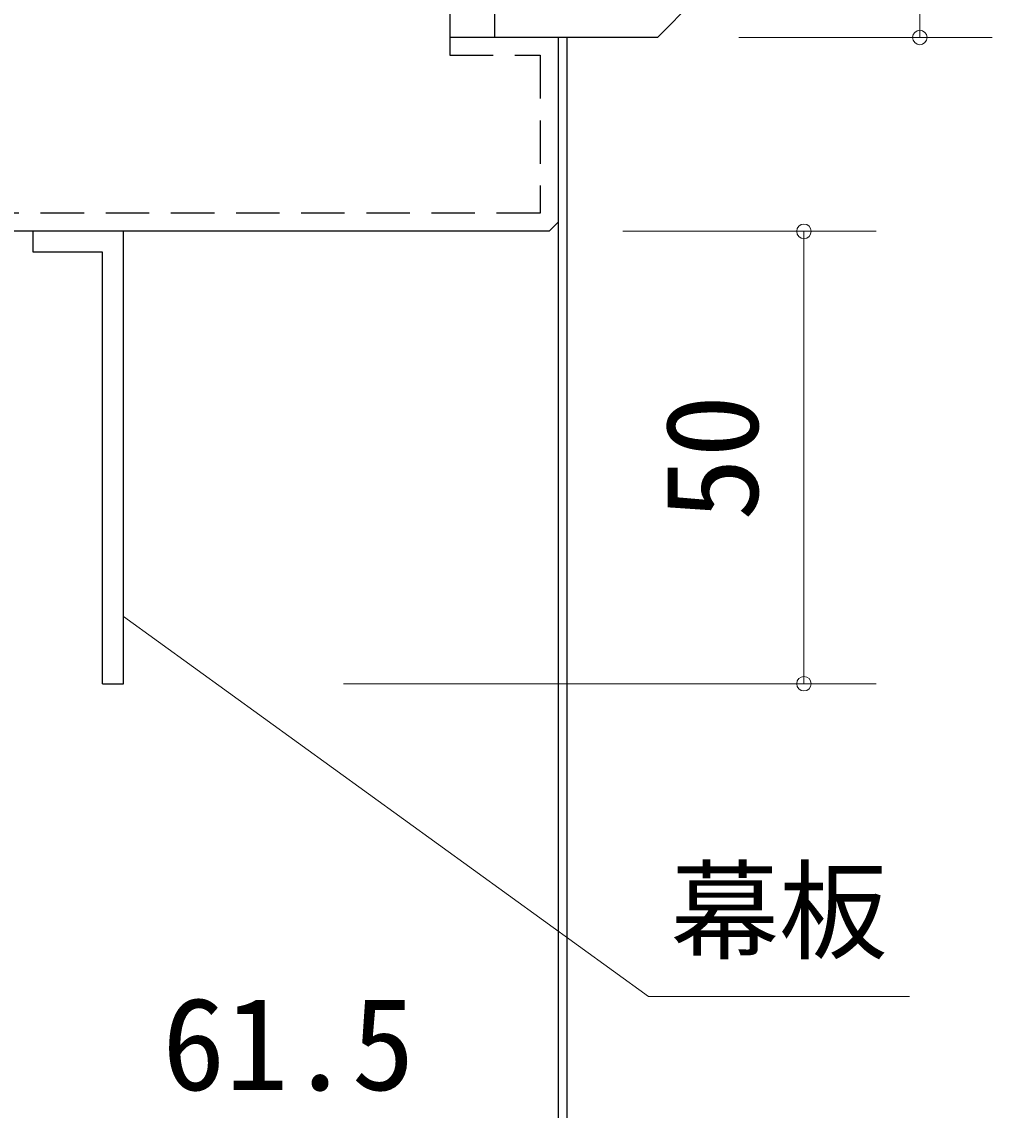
# Model space of a CAD drawing. Units: millimetres at full size; details may follow other scales. Extents: x -800 to 800, y -560 to 560.
# Drawn here: x -291.1 to -183.9, y 295.1 to 415.4 of the extents above; entities that cross this region are included whole.
import ezdxf
from ezdxf.enums import TextEntityAlignment as Align

# ---------------------------------------------------------------- set-up
doc = ezdxf.new("R2010")
doc.units = ezdxf.units.MM
doc.header["$LTSCALE"] = 4
doc.header["$PDMODE"] = 32
doc.header["$PDSIZE"] = 1.6
doc.linetypes.add('DASHED1', pattern=[1.8, 1.2, -0.6])
doc.layers.add('2-0', color=4, linetype='Continuous', lineweight=9)
doc.styles.add('ＭＳ ゴシック', font='')
doc.styles.get('ＭＳ ゴシック').set_extended_font_data('MS Gothic')

msp = doc.modelspace()

# ---------------------------------------------------------------- linework, layer by layer
at = {"layer": '2-0'}
for p, q in [((-191.864, 413.685), (-191.864, 437.685)), ((-183.864, 413.685), (-211.864, 413.685)), ((-196.675, 392.257), (-224.675, 392.257)), ((-204.675, 342.257), (-204.675, 392.257)), ((-196.675, 342.257), (-255.555, 342.257))]:
    msp.add_line(p, q, dxfattribs=at)
at = {"layer": '2-0', "color": 7, "lineweight": 25}
for p, q in [((-243.822, 423.009), (-243.822, 413.725)), ((-238.864, 422.685), (-238.864, 413.723)), ((-220.826, 413.723), (-216.864, 417.685)), ((-243.822, 413.723), (-220.826, 413.723)), ((-231.837, 413.723), (-231.837, 168.797)), ((-230.842, 168.797), (-230.842, 413.723)), ((-232.838, 392.257), (-301.862, 392.257)), ((-279.891, 392.257), (-289.876, 392.257)), ((-232.838, 392.257), (-231.837, 393.255)), ((-282.188, 342.257), (-282.188, 389.958))]:
    msp.add_line(p, q, dxfattribs=at)
at = {"layer": '2-0', "color": 7, "linetype": 'DASHED1', "lineweight": 25}
for p, q in [((-243.822, 413.725), (-243.822, 411.723)), ((-243.822, 411.723), (-233.837, 411.723)), ((-233.837, 411.723), (-233.837, 394.257)), ((-233.837, 394.257), (-299.862, 394.257))]:
    msp.add_line(p, q, dxfattribs=at)
at = {"layer": '2-0', "color": 7, "lineweight": 25}
for points in [[(-282.188, 389.958), (-289.876, 389.958), (-289.876, 392.257)], [(-282.188, 342.257), (-279.891, 342.257), (-279.891, 392.257)]]:
    msp.add_lwpolyline(points, dxfattribs=at)
at = {"layer": '2-0'}
msp.add_lwpolyline([(-279.891, 349.69), (-221.858, 307.689), (-193.024, 307.689)], dxfattribs=at)
for p in [(-191.864, 413.685), (-204.675, 392.257), (-204.675, 342.257)]:
    msp.add_point(p, dxfattribs=at)

# ---------------------------------------------------------------- texts
at = {"layer": '2-0', "color": 7, "style": 'ＭＳ ゴシック'}
msp.add_text('50', height=10.26, rotation=90, dxfattribs=at).set_placement((-206.675, 360.257), align=Align.BOTTOM_LEFT)
for s, height, p in [('幕板', 8.798, (-219.419, 310.117)), ('61.5', 10.26, (-275.608, 294.257))]:
    msp.add_text(s, height=height, dxfattribs=at).set_placement(p, align=Align.BOTTOM_LEFT)

doc.saveas('drawing.dxf')
